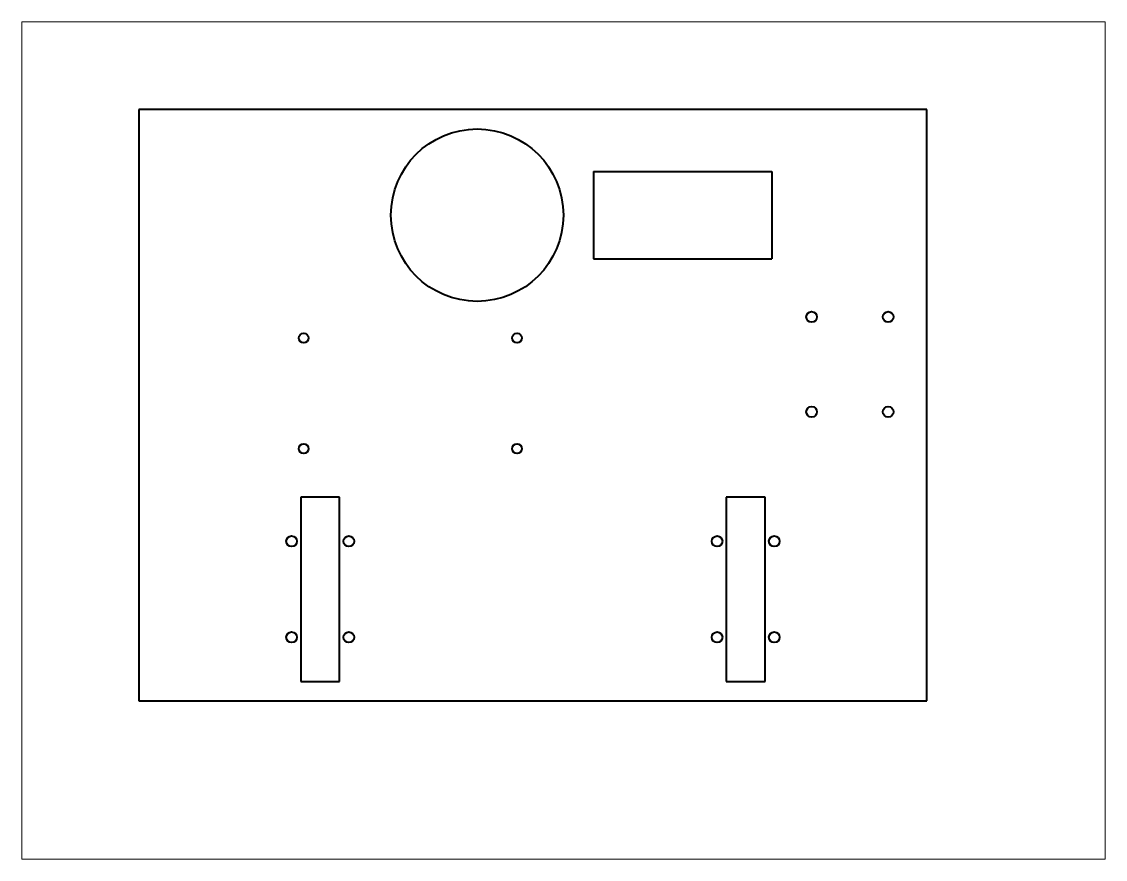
# Paper-space layout 'Layout1' of a CAD drawing. Extents: x 0 to 22, y 0 to 17.
# The model-space entities are those that its viewports show. They can reach past a viewport. Long polylines and large blocks are cut down to what shows.
import ezdxf

# ---------------------------------------------------------------- set-up
doc = ezdxf.new("R2010")
doc.units = 0
doc.header["$LTSCALE"] = 0.5
doc.header["$MEASUREMENT"] = 0
doc.layers.add('ModelSketch_Visible', color=7, linetype='Continuous', lineweight=40)

msp = doc.modelspace()

# ---------------------------------------------------------------- linework, layer by layer
at = {"layer": 'ModelSketch_Visible'}
for p, q in [((19.959, 15.216), (3.959, 15.216)), ((3.959, 15.216), (3.959, 3.216)), ((19.959, 3.216), (19.959, 15.216)), ((13.188, 13.958), (16.81, 13.958)), ((13.188, 13.958), (13.188, 12.187)), ((16.81, 13.958), (16.81, 12.187)), ((13.188, 12.187), (16.81, 12.187)), ((8.034, 7.35), (7.247, 7.35)), ((7.247, 7.35), (7.247, 3.61)), ((8.034, 3.61), (8.034, 7.35)), ((16.672, 7.35), (15.885, 7.35)), ((15.885, 7.35), (15.885, 3.61)), ((16.672, 3.61), (16.672, 7.35)), ((7.247, 3.61), (8.034, 3.61)), ((15.885, 3.61), (16.672, 3.61)), ((3.959, 3.216), (19.959, 3.216))]:
    msp.add_line(p, q, dxfattribs=at)
for centre, radius in [((10.827, 13.073), 1.75), ((17.617, 11.008), 0.108), ((19.172, 11.008), 0.108), ((7.306, 10.578), 0.0984), ((11.636, 10.578), 0.0984), ((17.617, 9.082), 0.108), ((19.172, 9.082), 0.108), ((7.306, 8.334), 0.0984), ((11.636, 8.334), 0.0984), ((7.06, 6.454), 0.108), ((8.221, 6.454), 0.108), ((15.698, 6.454), 0.108), ((16.859, 6.454), 0.108), ((7.06, 4.506), 0.108), ((8.221, 4.506), 0.108), ((15.698, 4.506), 0.108), ((16.859, 4.506), 0.108)]:
    msp.add_circle(centre, radius, dxfattribs=at)

psp = doc.layouts.get("Layout1")

# ---------------------------------------------------------------- viewports
at = {"layer": '0', "view_target_point": (12.58, 8.5)}
psp.add_viewport(center=(11, 8.5), size=(22, 17), view_center_point=(0, 0), view_height=17, dxfattribs=at)

doc.saveas('drawing.dxf')
